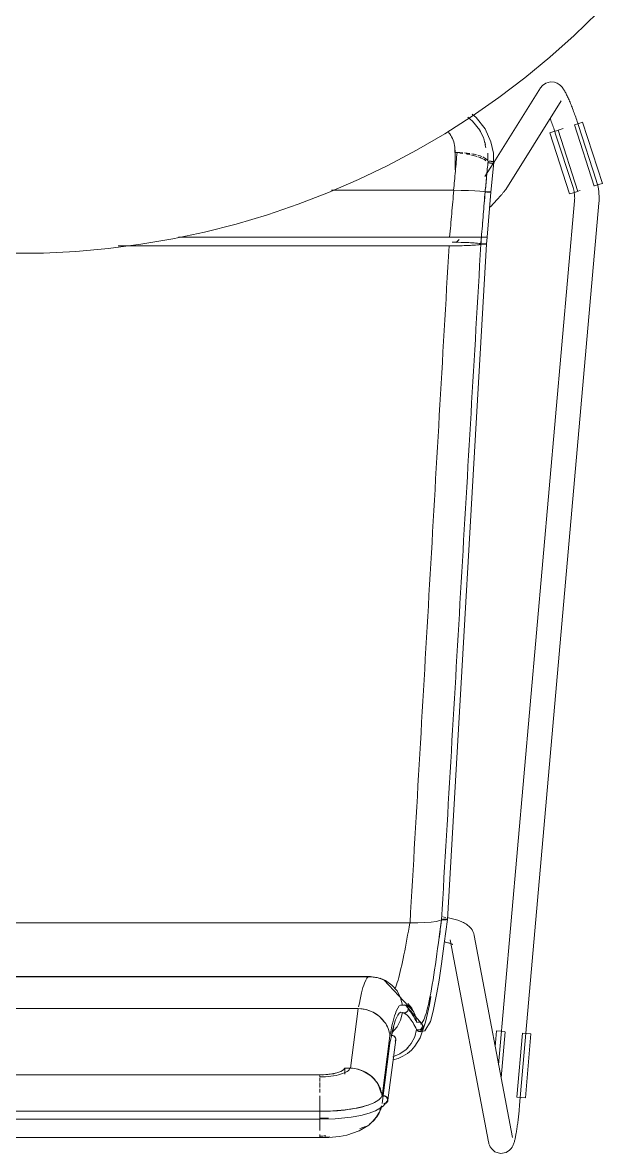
# Model space of a CAD drawing. Header units: millimetres. Extents: x 155927 to 295199, y -4084 to 97293.
# Drawn here: x 157285 to 157570, y 30365 to 30921 of the extents above; entities that cross this region are included whole.
import ezdxf

# ---------------------------------------------------------------- set-up
doc = ezdxf.new("R2010")
doc.units = ezdxf.units.MM
doc.header["$MEASUREMENT"] = 0
doc.layers.add('I-FURN', color=8, linetype='CONTINUOUS', lineweight=9)

msp = doc.modelspace()

# ---------------------------------------------------------------- linework, layer by layer
at = {"layer": 'I-FURN'}
for p, q in [((157555.89, 30914.79), (157567.39, 30925.92)), ((157543.96, 30904.14), (157555.89, 30914.79)), ((157531.62, 30893.96), (157543.96, 30904.14)), ((157518.87, 30884.29), (157531.62, 30893.96)), ((157540.26, 30890.18), (157541.99, 30891.41)), ((157541.99, 30891.41), (157544.22, 30891.99)), ((157544.22, 30891.99), (157546.19, 30891.82)), ((157546.19, 30891.82), (157547.57, 30891.3)), ((157547.57, 30891.3), (157548.49, 30890.73)), ((157548.49, 30890.73), (157549.11, 30890.21)), ((157539.37, 30889.06), (157516.33, 30852.29)), ((157540.26, 30890.18), (157539.37, 30889.06)), ((157549.11, 30890.21), (157549.58, 30889.75)), ((157549.58, 30889.75), (157549.95, 30889.32)), ((157549.95, 30889.32), (157550.26, 30888.92)), ((157550.26, 30888.92), (157550.54, 30888.53)), ((157550.54, 30888.53), (157550.79, 30888.14)), ((157550.79, 30888.14), (157551.04, 30887.75)), ((157551.04, 30887.75), (157551.27, 30887.35)), ((157551.27, 30887.35), (157551.5, 30886.94)), ((157551.5, 30886.94), (157551.73, 30886.51)), ((157551.73, 30886.51), (157551.96, 30886.07)), ((157551.96, 30886.07), (157552.19, 30885.62)), ((157552.19, 30885.62), (157552.42, 30885.14)), ((157552.42, 30885.14), (157552.65, 30884.65)), ((157505.75, 30875.13), (157518.87, 30884.29)), ((157522.23, 30839.1), (157549.54, 30882.69)), ((157552.65, 30884.65), (157552.89, 30884.14)), ((157552.89, 30884.14), (157553.13, 30883.61)), ((157553.13, 30883.61), (157553.37, 30883.07)), ((157553.37, 30883.07), (157553.61, 30882.51)), ((157553.61, 30882.51), (157553.85, 30881.93)), ((157553.85, 30881.93), (157554.1, 30881.33)), ((157554.1, 30881.33), (157554.35, 30880.72)), ((157554.35, 30880.72), (157554.6, 30880.1)), ((157554.6, 30880.1), (157554.85, 30879.46)), ((157554.85, 30879.46), (157555.11, 30878.8)), ((157492.28, 30866.51), (157505.75, 30875.13)), ((157503.66, 30874.68), (157506.01, 30872.72)), ((157505.69, 30876.03), (157507.74, 30874.39)), ((157507.74, 30874.39), (157512.08, 30868.86)), ((157544.17, 30873.8), (157544.4, 30873.18)), ((157555.11, 30878.8), (157555.36, 30878.14)), ((157555.36, 30878.14), (157555.62, 30877.46)), ((157555.62, 30877.46), (157555.87, 30876.77)), ((157555.87, 30876.77), (157556.12, 30876.07)), ((157556.12, 30876.07), (157556.38, 30875.37)), ((157556.38, 30875.37), (157556.63, 30874.65)), ((157556.63, 30874.65), (157556.89, 30873.93)), ((157556.89, 30873.93), (157557.14, 30873.2)), ((157506.01, 30872.72), (157509.5, 30868.15)), ((157509.5, 30868.15), (157511.41, 30864.46)), ((157512.08, 30868.86), (157514.98, 30862.54)), ((157544.4, 30873.18), (157544.64, 30872.54)), ((157544.64, 30872.54), (157544.87, 30871.9)), ((157544.87, 30871.9), (157545.11, 30871.24)), ((157545.11, 30871.24), (157545.35, 30870.57)), ((157545.35, 30870.57), (157545.58, 30869.9)), ((157545.58, 30869.9), (157545.81, 30869.22)), ((157545.81, 30869.22), (157546.05, 30868.54)), ((157545.85, 30867.51), (157547.82, 30868.14)), ((157546.05, 30868.54), (157546.28, 30867.85)), ((157557.62, 30838.17), (157547.94, 30868.18)), ((157550.51, 30869.01), (157548.03, 30868.21)), ((157556.01, 30870.79), (157565.69, 30840.78)), ((157556.12, 30870.82), (157558.1, 30871.46)), ((157557.14, 30873.2), (157557.38, 30872.47)), ((157557.38, 30872.47), (157557.63, 30871.73)), ((157557.63, 30871.73), (157557.88, 30870.99)), ((157557.88, 30870.99), (157558.02, 30870.54)), ((157566.74, 30843.72), (157558.02, 30870.54)), ((157558.1, 30871.46), (157560.05, 30872.09)), ((157560.05, 30872.09), (157569.74, 30842.08)), ((157478.47, 30858.43), (157492.28, 30866.51)), ((157514.98, 30862.54), (157516.19, 30856.9)), ((157543.89, 30866.87), (157545.85, 30867.51)), ((157543.89, 30866.87), (157553.58, 30836.87)), ((157546.28, 30867.85), (157546.5, 30867.16)), ((157546.5, 30867.16), (157546.61, 30866.83)), ((157546.61, 30866.83), (157555.32, 30840.02)), ((157464.34, 30850.92), (157478.47, 30858.43)), ((157497.28, 30857.22), (157498.33, 30857.22)), ((157497.34, 30848.71), (157497.34, 30858.46)), ((157516.1, 30851.92), (157512.06, 30845.48)), ((157514.98, 30837.84), (157516.4, 30852.33)), ((157516.19, 30856.9), (157516.28, 30851.44)), ((157449.93, 30843.97), (157464.34, 30850.92)), ((157435.25, 30837.6), (157449.93, 30843.97)), ((157567.78, 30841.45), (157565.81, 30840.82)), ((157566.75, 30843.68), (157566.74, 30843.72)), ((157567.08, 30842.58), (157566.75, 30843.68)), ((157567.37, 30841.48), (157567.08, 30842.58)), ((157567.61, 30840.36), (157567.37, 30841.48)), ((157567.8, 30839.23), (157567.61, 30840.36)), ((157569.74, 30842.08), (157567.78, 30841.45)), ((157420.33, 30831.83), (157435.25, 30837.6)), ((157496.63, 30838.67), (157436.61, 30838.67)), ((157436.61, 30838.67), (157496.63, 30838.67)), ((157500.39, 30838.64), (157496.63, 30838.67)), ((157496.75, 30838.67), (157500.39, 30838.64)), ((157500.49, 30838.64), (157503.93, 30838.57)), ((157503.93, 30838.57), (157500.49, 30838.64)), ((157507.02, 30838.45), (157503.93, 30838.57)), ((157503.99, 30838.57), (157507.03, 30838.45)), ((157509.5, 30838.3), (157507.02, 30838.45)), ((157507.07, 30838.45), (157509.51, 30838.3)), ((157511.24, 30838.12), (157509.5, 30838.3)), ((157509.52, 30838.3), (157511.24, 30838.12)), ((157511.24, 30838.12), (157512.13, 30837.93)), ((157512.13, 30837.93), (157511.24, 30838.12)), ((157512.6, 30837.94), (157512.13, 30837.93)), ((157512.13, 30837.93), (157512.6, 30837.94)), ((157512.14, 30837.74), (157512.61, 30837.74)), ((157512.61, 30837.74), (157512.14, 30837.74)), ((157513.1, 30837.94), (157512.6, 30837.94)), ((157512.6, 30837.94), (157513.09, 30837.94)), ((157513.09, 30837.94), (157513.59, 30837.94)), ((157513.59, 30837.94), (157513.1, 30837.94)), ((157513.11, 30837.73), (157513.6, 30837.74)), ((157513.6, 30837.74), (157513.11, 30837.73)), ((157513.15, 30815.64), (157514.98, 30837.84)), ((157514.04, 30837.93), (157513.59, 30837.94)), ((157513.59, 30837.94), (157514.04, 30837.93)), ((157513.6, 30837.74), (157514.05, 30837.75)), ((157514.05, 30837.75), (157513.6, 30837.74)), ((157514.43, 30837.91), (157514.04, 30837.93)), ((157514.04, 30837.93), (157514.42, 30837.91)), ((157514.05, 30837.75), (157514.44, 30837.77)), ((157514.43, 30837.77), (157514.05, 30837.75)), ((157514.42, 30837.91), (157514.72, 30837.89)), ((157514.72, 30837.89), (157514.43, 30837.91)), ((157514.73, 30837.79), (157514.43, 30837.77)), ((157514.44, 30837.77), (157514.73, 30837.79)), ((157514.91, 30837.86), (157514.72, 30837.89)), ((157514.73, 30837.79), (157514.92, 30837.81)), ((157514.91, 30837.81), (157514.73, 30837.79)), ((157514.91, 30837.86), (157514.98, 30837.84)), ((157514.98, 30837.84), (157514.91, 30837.86)), ((157514.98, 30837.84), (157514.91, 30837.81)), ((157514.92, 30837.81), (157514.98, 30837.84)), ((157518.79, 30834.97), (157518.46, 30834.6)), ((157519.11, 30835.32), (157518.79, 30834.97)), ((157519.41, 30835.65), (157519.11, 30835.32)), ((157519.7, 30835.98), (157519.41, 30835.65)), ((157519.97, 30836.28), (157519.7, 30835.98)), ((157520.23, 30836.58), (157519.97, 30836.28)), ((157520.47, 30836.86), (157520.23, 30836.58)), ((157520.7, 30837.13), (157520.47, 30836.86)), ((157520.91, 30837.38), (157520.7, 30837.13)), ((157521.11, 30837.62), (157520.91, 30837.38)), ((157521.3, 30837.85), (157521.11, 30837.62)), ((157521.48, 30838.07), (157521.3, 30837.85)), ((157521.66, 30838.29), (157521.48, 30838.07)), ((157521.83, 30838.52), (157521.66, 30838.29)), ((157522.01, 30838.78), (157521.83, 30838.52)), ((157522.23, 30839.1), (157522.01, 30838.78)), ((157555.53, 30837.5), (157553.58, 30836.87)), ((157555.32, 30840.02), (157555.52, 30839.38)), ((157555.52, 30839.38), (157555.68, 30838.74)), ((157557.51, 30838.14), (157555.53, 30837.5)), ((157555.68, 30838.74), (157555.82, 30838.09)), ((157555.82, 30838.09), (157555.94, 30837.44)), ((157555.94, 30837.44), (157556.03, 30836.79)), ((157556.03, 30836.79), (157556.09, 30836.13)), ((157556.09, 30836.13), (157556.12, 30835.47)), ((157556.12, 30835.47), (157556.13, 30834.8)), ((157556.13, 30834.8), (157556.12, 30834.14)), ((157558.89, 30838.58), (157557.72, 30838.21)), ((157567.95, 30838.1), (157567.8, 30839.23)), ((157568.06, 30836.96), (157567.95, 30838.1)), ((157568.12, 30835.82), (157568.06, 30836.96)), ((157568.13, 30834.68), (157568.12, 30835.82)), ((157405.19, 30826.66), (157420.33, 30831.83)), ((157514.95, 30830.8), (157514.51, 30830.33)), ((157515.38, 30831.26), (157514.95, 30830.8)), ((157515.81, 30831.71), (157515.38, 30831.26)), ((157516.22, 30832.16), (157515.81, 30831.71)), ((157516.62, 30832.59), (157516.22, 30832.16)), ((157517.01, 30833.02), (157516.62, 30832.59)), ((157517.39, 30833.43), (157517.01, 30833.02)), ((157517.76, 30833.83), (157517.39, 30833.43)), ((157518.12, 30834.22), (157517.76, 30833.83)), ((157518.46, 30834.6), (157518.12, 30834.22)), ((157556.07, 30833.45), (157518.77, 30408.95)), ((157529.07, 30389.08), (157568.02, 30832.4)), ((157556.12, 30834.14), (157556.07, 30833.48)), ((157556.07, 30833.48), (157556.07, 30833.45)), ((157568.02, 30832.4), (157568.1, 30833.54)), ((157568.1, 30833.54), (157568.13, 30834.68)), ((157389.86, 30822.09), (157405.19, 30826.66)), ((157358.7, 30814.83), (157374.35, 30818.15)), ((157374.35, 30818.15), (157389.86, 30822.09)), ((157342.93, 30812.13), (157358.7, 30814.83)), ((157361.57, 30815.7), (157494.69, 30815.7)), ((157494.69, 30815.7), (157361.57, 30815.7)), ((157494.69, 30815.7), (157498.48, 30815.7)), ((157498.48, 30815.7), (157494.69, 30815.7)), ((157498.48, 30815.57), (157494.7, 30815.57)), ((157494.7, 30815.57), (157498.48, 30815.57)), ((157498.22, 30813.14), (157495.96, 30813.17)), ((157497.91, 30813.02), (157499.39, 30814.55)), ((157501.77, 30813.07), (157498.22, 30813.14)), ((157498.48, 30815.7), (157502.04, 30815.69)), ((157502.04, 30815.69), (157498.48, 30815.7)), ((157504.89, 30812.94), (157501.77, 30813.07)), ((157505.16, 30815.59), (157502.03, 30815.58)), ((157502.04, 30815.69), (157505.17, 30815.68)), ((157505.18, 30815.68), (157502.04, 30815.69)), ((157502.04, 30815.58), (157505.16, 30815.59)), ((157507.38, 30812.78), (157504.89, 30812.94)), ((157507.66, 30815.6), (157505.16, 30815.59)), ((157505.16, 30815.59), (157507.66, 30815.6)), ((157505.18, 30815.68), (157507.68, 30815.67)), ((157507.68, 30815.67), (157505.18, 30815.68)), ((157509.13, 30812.59), (157507.38, 30812.78)), ((157509.41, 30815.61), (157507.66, 30815.6)), ((157507.66, 30815.6), (157509.41, 30815.61)), ((157507.68, 30815.67), (157509.42, 30815.66)), ((157509.43, 30815.66), (157507.68, 30815.67)), ((157510.04, 30812.38), (157509.13, 30812.59)), ((157509.42, 30815.66), (157510.31, 30815.64)), ((157510.31, 30815.64), (157509.43, 30815.66)), ((157510.31, 30815.64), (157510.78, 30815.64)), ((157510.79, 30815.64), (157510.31, 30815.64)), ((157510.78, 30815.63), (157510.31, 30815.63)), ((157510.31, 30815.63), (157510.78, 30815.63)), ((157510.78, 30815.64), (157511.28, 30815.64)), ((157511.27, 30815.63), (157510.78, 30815.63)), ((157510.78, 30815.63), (157511.28, 30815.63)), ((157511.28, 30815.64), (157510.79, 30815.64)), ((157511.28, 30815.64), (157511.77, 30815.64)), ((157511.77, 30815.64), (157511.28, 30815.64)), ((157511.76, 30815.63), (157511.66, 30815.63)), ((157511.66, 30815.63), (157511.77, 30815.63)), ((157512.21, 30815.63), (157511.76, 30815.63)), ((157511.77, 30815.64), (157512.22, 30815.64)), ((157512.22, 30815.64), (157511.77, 30815.64)), ((157511.77, 30815.63), (157512.22, 30815.63)), ((157512.6, 30815.63), (157512.21, 30815.63)), ((157512.22, 30815.64), (157512.6, 30815.64)), ((157512.61, 30815.64), (157512.22, 30815.64)), ((157512.22, 30815.63), (157512.6, 30815.63)), ((157512.6, 30815.64), (157512.9, 30815.64)), ((157512.9, 30815.64), (157512.61, 30815.64)), ((157513.15, 30815.64), (157512.88, 30812.28)), ((157513.08, 30815.64), (157513.15, 30815.64)), ((157513.15, 30815.64), (157513.08, 30815.63)), ((157513.09, 30815.63), (157513.15, 30815.64)), ((157513.15, 30815.64), (157513.09, 30815.64)), ((157279.15, 30807.71), (157295.15, 30807.86)), ((157295.15, 30807.86), (157311.13, 30808.64)), ((157311.13, 30808.64), (157327.07, 30810.07)), ((157327.07, 30810.07), (157342.93, 30812.13)), ((157331.83, 30811.38), (157494.42, 30811.38)), ((157494.42, 30811.38), (157331.83, 30811.38)), ((157493.59, 30480.37), (157512.88, 30812.28)), ((157494.42, 30811.38), (157498.21, 30811.41)), ((157498.21, 30811.41), (157501.77, 30811.49)), ((157501.77, 30811.49), (157504.9, 30811.61)), ((157504.9, 30811.61), (157507.41, 30811.77)), ((157507.41, 30811.77), (157509.15, 30811.97)), ((157509.15, 30811.97), (157510.04, 30812.18)), ((157510.5, 30812.39), (157510.04, 30812.38)), ((157510.04, 30812.18), (157510.51, 30812.17)), ((157511, 30812.39), (157510.5, 30812.39)), ((157510.51, 30812.17), (157511.01, 30812.17)), ((157511.49, 30812.38), (157511, 30812.39)), ((157511.01, 30812.17), (157511.5, 30812.17)), ((157511.94, 30812.37), (157511.49, 30812.38)), ((157511.5, 30812.17), (157511.95, 30812.18)), ((157512.33, 30812.35), (157511.94, 30812.37)), ((157511.95, 30812.18), (157512.33, 30812.2)), ((157512.62, 30812.33), (157512.33, 30812.35)), ((157512.33, 30812.2), (157512.62, 30812.22)), ((157512.81, 30812.31), (157512.62, 30812.33)), ((157512.62, 30812.22), (157512.81, 30812.25)), ((157512.88, 30812.28), (157512.81, 30812.31)), ((157512.81, 30812.25), (157512.88, 30812.28)), ((157482.48, 30478.86), (157485.58, 30479.1)), ((157485.58, 30479.1), (157482.52, 30478.86)), ((157485.58, 30479.1), (157488.07, 30479.41)), ((157488.07, 30479.41), (157485.61, 30479.1)), ((157488.07, 30479.41), (157489.82, 30479.78)), ((157489.82, 30479.78), (157488.08, 30479.41)), ((157490.72, 30480.18), (157489.82, 30479.78)), ((157489.82, 30479.78), (157490.72, 30480.18)), ((157490.72, 30480.18), (157491.19, 30480.16)), ((157491.19, 30480.16), (157490.72, 30480.18)), ((157491.19, 30480.16), (157491.69, 30480.16)), ((157491.69, 30480.16), (157491.19, 30480.16)), ((157491.73, 30480.58), (157491.23, 30480.58)), ((157491.23, 30480.58), (157491.73, 30480.58)), ((157492.07, 30481.5), (157491.34, 30481.6)), ((157491.69, 30480.16), (157492.18, 30480.17)), ((157492.19, 30480.17), (157491.69, 30480.16)), ((157492.22, 30480.57), (157491.73, 30480.58)), ((157491.73, 30480.58), (157492.22, 30480.57)), ((157493.59, 30480.37), (157492.03, 30468.51)), ((157492.78, 30481.39), (157492.07, 30481.5)), ((157492.18, 30480.17), (157492.64, 30480.19)), ((157492.64, 30480.19), (157492.19, 30480.17)), ((157492.67, 30480.55), (157492.22, 30480.57)), ((157492.22, 30480.57), (157492.67, 30480.55)), ((157492.64, 30480.19), (157493.02, 30480.22)), ((157493.03, 30480.22), (157492.64, 30480.19)), ((157493.05, 30480.52), (157492.67, 30480.55)), ((157492.67, 30480.55), (157493.05, 30480.52)), ((157493.02, 30480.22), (157493.32, 30480.26)), ((157493.33, 30480.26), (157493.03, 30480.22)), ((157493.34, 30480.47), (157493.05, 30480.52)), ((157493.05, 30480.52), (157493.34, 30480.47)), ((157493.32, 30480.26), (157493.51, 30480.31)), ((157493.52, 30480.31), (157493.33, 30480.26)), ((157493.52, 30480.42), (157493.34, 30480.47)), ((157493.34, 30480.47), (157493.53, 30480.42)), ((157494.18, 30481.15), (157493.48, 30481.28)), ((157493.51, 30480.31), (157493.59, 30480.37)), ((157493.59, 30480.37), (157493.52, 30480.42)), ((157493.59, 30480.37), (157493.52, 30480.31)), ((157493.53, 30480.42), (157493.59, 30480.37)), ((157494.86, 30481.02), (157494.18, 30481.15)), ((157495.53, 30480.87), (157494.86, 30481.02)), ((157496.18, 30480.72), (157495.53, 30480.87)), ((157496.83, 30480.56), (157496.18, 30480.72)), ((157497.46, 30480.39), (157496.83, 30480.56)), ((157498.07, 30480.2), (157497.46, 30480.39)), ((157498.68, 30480.01), (157498.07, 30480.2)), ((157499.27, 30479.8), (157498.68, 30480.01)), ((157499.85, 30479.58), (157499.27, 30479.8)), ((157500.42, 30479.35), (157499.85, 30479.58)), ((157500.98, 30479.1), (157500.42, 30479.35)), ((157501.53, 30478.82), (157500.98, 30479.1)), ((157091.77, 30478.65), (157475.17, 30478.65)), ((157475.25, 30478.65), (157091.77, 30478.65)), ((157475.17, 30478.65), (157478.94, 30478.71)), ((157478.94, 30478.71), (157475.25, 30478.65)), ((157478.94, 30478.71), (157482.48, 30478.86)), ((157482.48, 30478.86), (157479, 30478.71)), ((157502.07, 30478.53), (157501.53, 30478.82)), ((157502.61, 30478.21), (157502.07, 30478.53)), ((157503.14, 30477.85), (157502.61, 30478.21)), ((157503.68, 30477.45), (157503.14, 30477.85)), ((157504.21, 30477), (157503.68, 30477.45)), ((157504.73, 30476.48), (157504.21, 30477)), ((157505.24, 30475.88), (157504.73, 30476.48)), ((157505.72, 30475.19), (157505.24, 30475.88)), ((157506.16, 30474.4), (157505.72, 30475.19)), ((157506.52, 30473.51), (157506.16, 30474.4)), ((157506.78, 30472.52), (157506.52, 30473.51)), ((157492.03, 30468.51), (157490.68, 30458.58)), ((157492.44, 30469.26), (157491.95, 30469.36)), ((157492.91, 30469.16), (157492.44, 30469.26)), ((157493.36, 30469.06), (157492.91, 30469.16)), ((157493.78, 30468.95), (157493.36, 30469.06)), ((157494.17, 30468.84), (157493.78, 30468.95)), ((157494.54, 30468.74), (157494.17, 30468.84)), ((157494.87, 30468.63), (157494.54, 30468.74)), ((157495.18, 30468.52), (157494.87, 30468.63)), ((157494.99, 30470.29), (157513.8, 30371)), ((157495.45, 30468.42), (157495.18, 30468.52)), ((157495.68, 30468.32), (157495.45, 30468.42)), ((157495.87, 30468.24), (157495.68, 30468.32)), ((157496.03, 30468.16), (157495.87, 30468.24)), ((157496.11, 30468.12), (157496.03, 30468.16)), ((157496.19, 30468.07), (157496.11, 30468.12)), ((157496.21, 30468.06), (157496.19, 30468.07)), ((157525.59, 30373.23), (157506.78, 30472.52)), ((157490.68, 30458.58), (157489.5, 30450.56)), ((157111.08, 30452.15), (157455.86, 30452.15)), ((157455.86, 30452.15), (157111.08, 30452.15)), ((157455.33, 30452.3), (157150.53, 30452.3)), ((157459.08, 30451.86), (157455.33, 30452.3)), ((157455.86, 30452.15), (157459.65, 30451.67)), ((157459.66, 30451.68), (157455.86, 30452.15)), ((157463.54, 30450.13), (157459.08, 30451.86)), ((157459.65, 30451.67), (157463.22, 30450.3)), ((157463.23, 30450.31), (157459.66, 30451.68)), ((157462.44, 30450.73), (157460.52, 30451.43)), ((157477.04, 30435.03), (157462.44, 30450.73)), ((157463.22, 30450.3), (157466.36, 30448.13)), ((157466.36, 30448.14), (157463.23, 30450.31)), ((157468.87, 30445.27), (157466.36, 30448.14)), ((157466.36, 30448.13), (157468.87, 30445.26)), ((157489.5, 30450.56), (157488.46, 30444.25)), ((157470.62, 30441.87), (157468.87, 30445.27)), ((157468.87, 30445.26), (157470.62, 30441.87)), ((157471.52, 30438.16), (157470.62, 30441.87)), ((157484.75, 30438.39), (157485.48, 30442.45)), ((157488.46, 30444.25), (157486.66, 30435.23)), ((157117.12, 30436.55), (157449.83, 30436.55)), ((157449.83, 30436.55), (157117.12, 30436.55)), ((157449.83, 30436.55), (157445.97, 30407.27)), ((157453.6, 30436.07), (157449.83, 30436.55)), ((157457.15, 30434.76), (157453.6, 30436.07)), ((157460.26, 30432.68), (157457.15, 30434.76)), ((157473.33, 30438.13), (157470.45, 30438.17)), ((157470.62, 30430.94), (157471.52, 30434.65)), ((157471.51, 30438.16), (157471.98, 30438.32)), ((157471.98, 30434.49), (157471.51, 30434.65)), ((157471.99, 30438.32), (157471.52, 30438.16)), ((157471.52, 30434.65), (157471.99, 30434.49)), ((157471.98, 30438.32), (157472.48, 30438.36)), ((157472.48, 30438.36), (157471.99, 30438.32)), ((157472.48, 30438.36), (157472.97, 30438.27)), ((157472.98, 30438.28), (157472.48, 30438.36)), ((157472.97, 30438.27), (157473.42, 30438.07)), ((157473.42, 30434.74), (157472.97, 30434.54)), ((157473.43, 30438.07), (157472.98, 30438.28)), ((157472.98, 30434.53), (157473.43, 30434.73)), ((157481.15, 30428.84), (157473.03, 30438.26)), ((157473.42, 30438.07), (157473.81, 30437.76)), ((157473.81, 30435.05), (157473.42, 30434.74)), ((157473.81, 30437.76), (157473.43, 30438.07)), ((157473.43, 30434.73), (157473.81, 30435.05)), ((157473.81, 30437.76), (157474.1, 30437.36)), ((157474.1, 30437.36), (157473.81, 30437.76)), ((157474.1, 30435.45), (157473.81, 30435.05)), ((157473.81, 30435.05), (157474.1, 30435.45)), ((157474.1, 30437.36), (157474.29, 30436.89)), ((157474.29, 30436.9), (157474.1, 30437.36)), ((157474.29, 30435.91), (157474.1, 30435.45)), ((157474.1, 30435.45), (157474.29, 30435.91)), ((157476.1, 30436.71), (157474.16, 30439.1)), ((157474.19, 30439.07), (157476.09, 30436.7)), ((157474.36, 30436.4), (157474.29, 30436.9)), ((157474.29, 30436.89), (157474.35, 30436.4)), ((157474.35, 30436.4), (157474.29, 30435.91)), ((157474.29, 30435.91), (157474.36, 30436.4)), ((157476.09, 30436.7), (157477.73, 30433.38)), ((157477.74, 30433.38), (157476.1, 30436.71)), ((157482.86, 30429.87), (157484.75, 30438.39)), ((157486.66, 30435.23), (157485.25, 30430.23)), ((157462.75, 30429.94), (157460.26, 30432.68)), ((157468.87, 30427.54), (157470.62, 30430.94)), ((157472.19, 30434.37), (157471.76, 30434.55)), ((157472.48, 30434.45), (157471.98, 30434.49)), ((157471.99, 30434.49), (157472.48, 30434.45)), ((157472.97, 30434.54), (157472.48, 30434.45)), ((157472.48, 30434.45), (157472.98, 30434.53)), ((157477.73, 30433.38), (157478.53, 30429.77)), ((157478.53, 30429.77), (157477.74, 30433.38)), ((157478.53, 30429.77), (157479, 30429.92)), ((157479, 30429.92), (157478.53, 30429.77)), ((157479, 30429.92), (157479.5, 30429.95)), ((157479.5, 30429.95), (157479, 30429.92)), ((157479.5, 30429.95), (157479.99, 30429.86)), ((157479.99, 30429.86), (157479.5, 30429.95)), ((157479.99, 30429.86), (157480.44, 30429.65)), ((157480.44, 30429.65), (157479.99, 30429.86)), ((157480.18, 30422.24), (157482.86, 30429.87)), ((157480.44, 30429.65), (157480.82, 30429.33)), ((157480.82, 30429.33), (157480.44, 30429.65)), ((157480.82, 30429.33), (157481.11, 30428.93)), ((157481.11, 30428.93), (157480.82, 30429.33)), ((157481, 30429.11), (157481.13, 30428.9)), ((157485.25, 30430.23), (157482.48, 30425.59)), ((157466.61, 30425.14), (157465.23, 30418.85)), ((157466.36, 30424.67), (157468.87, 30427.54)), ((157467.36, 30427.57), (157466.61, 30425.14)), ((157477.57, 30422.65), (157478.47, 30426.28)), ((157478.94, 30426.12), (157478.47, 30426.28)), ((157478.47, 30426.28), (157478.95, 30426.12)), ((157479.44, 30426.08), (157478.94, 30426.12)), ((157478.95, 30426.12), (157479.44, 30426.07)), ((157480.3, 30425.06), (157479.38, 30425.36)), ((157479.94, 30426.15), (157479.44, 30426.08)), ((157479.44, 30426.07), (157479.94, 30426.15)), ((157480.39, 30426.35), (157479.94, 30426.15)), ((157479.94, 30426.15), (157480.39, 30426.34)), ((157482.48, 30425.59), (157480.3, 30425.06)), ((157480.78, 30426.65), (157480.39, 30426.35)), ((157480.39, 30426.34), (157480.78, 30426.65)), ((157481.08, 30427.05), (157480.78, 30426.65)), ((157480.78, 30426.65), (157481.08, 30427.05)), ((157481.27, 30427.5), (157481.08, 30427.05)), ((157481.08, 30427.05), (157481.28, 30427.5)), ((157481.11, 30428.93), (157481.29, 30428.47)), ((157481.29, 30428.47), (157481.11, 30428.93)), ((157481.35, 30427.98), (157481.27, 30427.5)), ((157481.28, 30427.5), (157481.35, 30427.98)), ((157481.29, 30428.47), (157481.35, 30427.98)), ((157481.35, 30427.98), (157481.29, 30428.47)), ((157517.74, 30425.58), (157517.04, 30417.69)), ((157517.74, 30425.58), (157519.78, 30425.4)), ((157519.78, 30425.4), (157521.85, 30425.22)), ((157519.98, 30402.61), (157521.97, 30425.21)), ((157530.42, 30424.47), (157527.66, 30393.06)), ((157530.54, 30424.46), (157532.6, 30424.28)), ((157534.65, 30424.1), (157531.89, 30392.69)), ((157532.6, 30424.28), (157534.65, 30424.1)), ((157465.36, 30419.63), (157461.51, 30389.93)), ((157465.38, 30423.17), (157461.53, 30393.47)), ((157468.21, 30421.27), (157464.35, 30391.49)), ((157466.34, 30423.37), (157465.85, 30423.33)), ((157466.83, 30423.29), (157466.34, 30423.37)), ((157467.29, 30423.1), (157466.83, 30423.29)), ((157467.67, 30422.79), (157467.29, 30423.1)), ((157467.96, 30422.41), (157467.67, 30422.79)), ((157468.15, 30421.97), (157467.96, 30422.41)), ((157467.97, 30420.59), (157468.15, 30421.03)), ((157468.22, 30421.5), (157468.15, 30421.97)), ((157468.15, 30421.03), (157468.22, 30421.5)), ((157473.35, 30416.51), (157475.83, 30419.33)), ((157475.83, 30419.33), (157477.57, 30422.65)), ((157475.94, 30416.16), (157477.68, 30418.13)), ((157477.68, 30418.13), (157480.18, 30422.24)), ((157466.75, 30412.93), (157470.27, 30414.33)), ((157469.4, 30412.08), (157471.77, 30413.1)), ((157470.27, 30414.33), (157473.35, 30416.51)), ((157471.77, 30413.1), (157473.97, 30414.48)), ((157474.21, 30417.34), (157473.35, 30416.5)), ((157473.97, 30414.48), (157475.94, 30416.16)), ((157443.25, 30407.34), (157442.61, 30406.48)), ((157443.25, 30404.33), (157443.25, 30407.34)), ((157445.97, 30407.27), (157443.25, 30407.34)), ((157466.89, 30411.42), (157469.4, 30412.08)), ((157430.9, 30404.08), (157136.05, 30404.08)), ((157136.05, 30404.02), (157430.9, 30404.02)), ((157433.94, 30404.19), (157430.9, 30404.08)), ((157430.9, 30402.5), (157430.9, 30400.76)), ((157436.79, 30404.51), (157433.94, 30404.19)), ((157439.28, 30405.02), (157436.79, 30404.51)), ((157441.26, 30405.69), (157439.28, 30405.02)), ((157442.61, 30406.48), (157441.26, 30405.69)), ((157430.9, 30400.17), (157430.9, 30397.71)), ((157430.9, 30397.19), (157430.9, 30395.35)), ((157462.28, 30395.9), (157461.66, 30391.12)), ((157430.9, 30393.72), (157430.9, 30390.16)), ((157463.99, 30390.99), (157462.1, 30388.61)), ((157529.85, 30392.87), (157527.78, 30393.05)), ((157531.89, 30392.69), (157529.85, 30392.87)), ((157430.9, 30386.18), (157136.05, 30386.18)), ((157430.9, 30386.15), (157430.9, 30389.97)), ((157430.9, 30389.97), (157430.9, 30386.15)), ((157430.9, 30386.18), (157437.31, 30386.27)), ((157430.9, 30386.18), (157430.9, 30382.22)), ((157430.9, 30386.07), (157430.9, 30386.18)), ((157430.9, 30385.85), (157430.9, 30386.07)), ((157430.9, 30385.52), (157430.9, 30385.85)), ((157430.9, 30385.1), (157430.9, 30385.52)), ((157430.9, 30384.63), (157430.9, 30385.1)), ((157430.9, 30384.13), (157430.9, 30384.63)), ((157437.31, 30386.27), (157443.3, 30386.75)), ((157443.3, 30386.75), (157448.73, 30387.58)), ((157448.73, 30387.58), (157452.23, 30388.38)), ((157455.1, 30385.11), (157451.06, 30384.03)), ((157452.23, 30388.38), (157455.06, 30389.26)), ((157455.06, 30389.26), (157455.57, 30389.45)), ((157458.27, 30386.31), (157455.1, 30385.11)), ((157462.1, 30388.61), (157458.27, 30386.31)), ((157459.97, 30385.5), (157458.64, 30383.23)), ((157528.62, 30384.46), (157528.7, 30385.19)), ((157528.7, 30385.19), (157528.78, 30385.93)), ((157528.78, 30385.93), (157528.85, 30386.67)), ((157528.85, 30386.67), (157528.92, 30387.42)), ((157528.92, 30387.42), (157528.99, 30388.17)), ((157528.99, 30388.17), (157529.06, 30388.92)), ((157529.06, 30388.92), (157529.07, 30389.08)), ((157136.05, 30382.22), (157430.9, 30382.22)), ((157430.9, 30383.63), (157430.9, 30384.13)), ((157430.9, 30383.18), (157430.9, 30383.63)), ((157430.9, 30382.79), (157430.9, 30383.18)), ((157430.9, 30382.49), (157430.9, 30382.79)), ((157430.9, 30382.29), (157430.9, 30382.49)), ((157430.9, 30379.44), (157430.9, 30382.46)), ((157430.9, 30382.46), (157430.9, 30379.45)), ((157438.46, 30382.37), (157430.9, 30382.22)), ((157430.9, 30382.22), (157430.9, 30382.29)), ((157430.9, 30379.28), (157430.9, 30376.7)), ((157446.35, 30383.17), (157438.46, 30382.37)), ((157451.06, 30384.03), (157446.35, 30383.17)), ((157454.99, 30379.33), (157450.27, 30376.46)), ((157456.97, 30381.16), (157454.99, 30379.33)), ((157458.64, 30383.23), (157456.97, 30381.16)), ((157527.94, 30378.93), (157528.03, 30379.58)), ((157528.03, 30379.58), (157528.12, 30380.24)), ((157528.12, 30380.24), (157528.21, 30380.91)), ((157528.21, 30380.91), (157528.29, 30381.6)), ((157528.29, 30381.6), (157528.38, 30382.3)), ((157528.38, 30382.3), (157528.46, 30383.01)), ((157528.46, 30383.01), (157528.54, 30383.73)), ((157528.54, 30383.73), (157528.62, 30384.46)), ((157430.9, 30374.67), (157430.9, 30373.2)), ((157440.63, 30373.78), (157435.42, 30373.26)), ((157444.12, 30374.43), (157440.63, 30373.78)), ((157450.27, 30376.46), (157444.12, 30374.43)), ((157527.02, 30373.34), (157527.11, 30373.82)), ((157527.11, 30373.82), (157527.21, 30374.32)), ((157527.21, 30374.32), (157527.3, 30374.83)), ((157527.3, 30374.83), (157527.4, 30375.36)), ((157527.4, 30375.36), (157527.49, 30375.92)), ((157527.49, 30375.92), (157527.58, 30376.48)), ((157527.58, 30376.48), (157527.67, 30377.07)), ((157527.67, 30377.07), (157527.76, 30377.67)), ((157527.76, 30377.67), (157527.85, 30378.29)), ((157527.85, 30378.29), (157527.94, 30378.93)), ((157136.05, 30373.18), (157430.9, 30373.18)), ((157430.9, 30373.18), (157430.9, 30373.35)), ((157435.42, 30373.26), (157430.9, 30373.18)), ((157513.89, 30370.58), (157513.8, 30371)), ((157514.03, 30370.06), (157513.89, 30370.58)), ((157514.24, 30369.44), (157514.03, 30370.06)), ((157514.62, 30368.64), (157514.24, 30369.44)), ((157515.36, 30367.56), (157514.62, 30368.64)), ((157524.96, 30367.84), (157525.44, 30368.54)), ((157525.44, 30368.54), (157525.74, 30369.1)), ((157525.74, 30369.1), (157525.96, 30369.58)), ((157525.96, 30369.58), (157526.13, 30370)), ((157526.13, 30370), (157526.27, 30370.41)), ((157526.27, 30370.41), (157526.4, 30370.8)), ((157526.4, 30370.8), (157526.51, 30371.2)), ((157526.51, 30371.2), (157526.62, 30371.6)), ((157526.62, 30371.6), (157526.72, 30372.01)), ((157526.72, 30372.01), (157526.82, 30372.44)), ((157526.82, 30372.44), (157526.92, 30372.88)), ((157526.92, 30372.88), (157527.02, 30373.34)), ((157516.94, 30366.24), (157515.36, 30367.56)), ((157516.94, 30366.24), (157519.69, 30365.4)), ((157519.69, 30365.4), (157522.45, 30365.89)), ((157522.45, 30365.89), (157524.11, 30366.93)), ((157524.11, 30366.93), (157524.96, 30367.84))]:
    msp.add_line(p, q, dxfattribs=at)
for centre, major_axis, ratio, start_param, end_param in [((157449.7, 30421.48), (15.78, 0), 0.955139, 0.595876, 1.562553), ((157449.7, 30421.48), (15.78, 0), 0.955139, 0.354206, 0.595753), ((157449.7, 30421.48), (15.78, 0), 0.955139, 0.112537, 0.354036), ((157466.26, 30421.5), (1.96, 0), 0.955139, 5.775592, 8.064923), ((157430.9, 30388.93), (0, 15.75), 0.000004, 5.8107, 5.99294), ((157430.9, 30377.46), (12.4, 0), 0.287441, 4.712389, 4.950404)]:
    msp.add_ellipse(centre, major_axis=major_axis, ratio=ratio, start_param=start_param, end_param=end_param, dxfattribs=at)
for points, knots in [([(157509.5, 30868.13), (157510.01, 30867.31), (157511.59, 30864.58), (157512.19, 30861.6), (157512.47, 30859.5)], [-0.4024189, -0.4024189, -0.4024189, -0.4024189, -0.3333333, -0.1789981, -0.1789981, -0.1789981, -0.1789981]), ([(157494.17, 30867.11), (157494.94, 30866.21), (157496.87, 30863.21), (157497.5, 30859.6), (157497.28, 30857.22)], [0.5, 0.5, 0.5, 0.5, 0.6666667, 1, 1, 1, 1]), ([(157512.56, 30853.24), (157512.1, 30853.6), (157510.98, 30854.28), (157509.35, 30854.88), (157508.54, 30855.14)], [-0.8333333, -0.8333333, -0.8333333, -0.8333333, -0.6666667, -0.5255973, -0.5255973, -0.5255973, -0.5255973]), ([(157513.57, 30852.89), (157513.71, 30852.91), (157513.99, 30852.94), (157514.42, 30852.95), (157514.79, 30852.94), (157515.08, 30852.92), (157515.35, 30852.89), (157515.6, 30852.84), (157515.83, 30852.77), (157516.02, 30852.71), (157516.22, 30852.61), (157516.32, 30852.52), (157516.35, 30852.48)], [0, 0, 0, 0, 0.0555556, 0.1111111, 0.1666667, 0.1944444, 0.2222222, 0.2777778, 0.3055556, 0.3333333, 0.3888889, 0.4444444, 0.4444444, 0.4444444, 0.4444444]), ([(157495.96, 30813.17), (157497.99, 30813.15), (157501.21, 30813.1), (157505, 30812.95), (157508.35, 30812.73), (157509.75, 30812.52), (157510.04, 30812.38)], [-0.9335619, -0.9335619, -0.9335619, -0.9335619, -0.6666667, -0.5, -0.3333333, 0, 0, 0, 0]), ([(157510.04, 30812.18), (157509.77, 30812.03), (157508.38, 30811.82), (157505.02, 30811.6), (157501.85, 30811.48), (157498.25, 30811.4), (157495.7, 30811.38), (157494.42, 30811.38)], [-1, -1, -1, -1, -0.666667, -0.5, -0.333333, -0.166667, 0, 0, 0, 0]), ([(157512.88, 30812.28), (157512.88, 30812.26), (157512.74, 30812.23), (157512.35, 30812.2), (157511.97, 30812.18), (157511.51, 30812.17), (157511.01, 30812.17), (157510.51, 30812.17), (157510.19, 30812.17), (157510.04, 30812.18)], [-0.498493, -0.498493, -0.498493, -0.498493, -0.375, -0.3125, -0.25, -0.1875, -0.125, -0.0625, 0, 0, 0, 0]), ([(157480.36, 30428.89), (157480.76, 30429.08), (157482.18, 30430.68), (157484.62, 30438.98), (157487.67, 30457.42), (157489.71, 30472.63), (157490.72, 30480.18)], [0.1500588, 0.1500588, 0.1500588, 0.1500588, 0.25, 0.5, 0.75, 1, 1, 1, 1]), ([(157475.17, 30478.65), (157474.2, 30473.26), (157472.25, 30462.48), (157469.82, 30451.77), (157468.36, 30447.53), (157467.87, 30446.38)], [0, 0, 0, 0, 0.25, 0.5, 0.625, 0.625, 0.625, 0.625]), ([(157455.33, 30452.3), (157454.5, 30452.3), (157452.72, 30450.05), (157450.94, 30442.56), (157449.98, 30437.4)], [0.0892846, 0.0892846, 0.0892846, 0.0892846, 0.5, 0.9741279, 0.9741279, 0.9741279, 0.9741279]), ([(157466.07, 30423.27), (157466.86, 30426.98), (157468.68, 30433.47), (157470.49, 30435.2), (157471.51, 30434.65)], [0.1122148, 0.1122148, 0.1122148, 0.1122148, 0.5, 1, 1, 1, 1]), ([(157474.14, 30436.45), (157474.43, 30436.16), (157475.89, 30434.57), (157477.36, 30432.18), (157478.53, 30429.77)], [0.3737002, 0.3737002, 0.3737002, 0.3737002, 0.5, 1, 1, 1, 1]), ([(157472.19, 30434.37), (157473.13, 30433.9), (157475.22, 30432.11), (157477.32, 30428.68), (157478.47, 30426.28)], [0.0974621, 0.0974621, 0.0974621, 0.0974621, 0.5, 1, 1, 1, 1]), ([(157478.47, 30426.28), (157479.5, 30424.73), (157480.78, 30424.96), (157482.06, 30427.98), (157482.32, 30428.7)], [0, 0, 0, 0, 0.25, 0.3133981, 0.3133981, 0.3133981, 0.3133981]), ([(157449.5, 30406.72), (157450.74, 30406.4), (157454.26, 30404.97), (157457.56, 30402.5), (157458.7, 30400.35)], [-0.8333333, -0.8333333, -0.8333333, -0.8333333, -0.6666667, -0.3333333, -0.3333333, -0.3333333, -0.3333333]), ([(157462.39, 30389.89), (157462.53, 30389.88), (157462.75, 30389.9), (157463.04, 30389.97), (157463.31, 30390.07), (157463.63, 30390.25), (157463.95, 30390.54), (157464.18, 30390.9), (157464.32, 30391.25), (157464.36, 30391.56), (157464.37, 30391.83), (157464.33, 30392.1), (157464.26, 30392.35), (157464.15, 30392.6), (157463.96, 30392.91), (157463.63, 30393.24), (157463.23, 30393.47), (157462.88, 30393.59), (157462.51, 30393.66), (157462.06, 30393.65), (157461.71, 30393.55), (157461.53, 30393.47)], [0.1111111, 0.1111111, 0.1111111, 0.1111111, 0.1666667, 0.1944444, 0.2222222, 0.2777778, 0.3333333, 0.3888889, 0.4444444, 0.4791667, 0.5138889, 0.5486111, 0.5833333, 0.6180556, 0.6527778, 0.7222222, 0.7916667, 0.8263889, 0.8611111, 0.9305556, 1, 1, 1, 1]), ([(157462.78, 30393.56), (157462.9, 30393.52), (157463.13, 30393.43), (157463.55, 30393.15), (157464, 30392.6), (157464.25, 30391.73), (157464.02, 30390.95), (157463.63, 30390.44), (157463.25, 30390.14), (157462.79, 30389.95), (157462.46, 30389.91), (157462.29, 30389.9)], [-0.8125, -0.8125, -0.8125, -0.8125, -0.765625, -0.71875, -0.625, -0.5, -0.375, -0.3125, -0.25, -0.1875, -0.125, -0.125, -0.125, -0.125]), ([(157455.25, 30379.8), (157455.65, 30380.08), (157457.02, 30381.11), (157459.03, 30383.28), (157460.63, 30386.13), (157461.1, 30388.07), (157461.27, 30388.84)], [0.434972, 0.434972, 0.434972, 0.434972, 0.5, 0.6666667, 0.8333333, 0.9407177, 0.9407177, 0.9407177, 0.9407177])]:
    msp.add_open_spline(points, degree=3, knots=knots, dxfattribs=at)
for points in [[(157496.63, 30838.67), (157496.94, 30841.8), (157497.53, 30848.05), (157498.07, 30854.19), (157498.33, 30857.22)], [(157497.33, 30858.74), (157497.35, 30858.23), (157497.33, 30857.73), (157497.28, 30857.22)], [(157498.33, 30857.22), (157499.28, 30857.21), (157500.21, 30857.18), (157501.12, 30857.12)], [(157501.17, 30856.8), (157500.7, 30856.87), (157500.22, 30856.92), (157499.74, 30856.97)], [(157502.05, 30857.05), (157502.95, 30856.98), (157503.83, 30856.88), (157504.68, 30856.75)], [(157512.35, 30860.98), (157512.21, 30861.42), (157512.06, 30861.85), (157511.9, 30862.28)], [(157504.86, 30856.15), (157504.21, 30856.29), (157503.55, 30856.43), (157502.87, 30856.55)], [(157508.11, 30855.3), (157507.31, 30855.55), (157506.43, 30855.78), (157505.52, 30856)], [(157505.54, 30856.62), (157506.38, 30856.47), (157507.18, 30856.31), (157507.92, 30856.12)], [(157508.59, 30855.94), (157509.32, 30855.73), (157509.95, 30855.5), (157510.55, 30855.25)], [(157511.02, 30855.05), (157511.71, 30854.73), (157512.86, 30854.03), (157513.42, 30853.28), (157513.57, 30852.89)], [(157512.13, 30837.93), (157512.37, 30840.46), (157512.85, 30845.49), (157513.33, 30850.44), (157513.57, 30852.89)], [(157513.39, 30856.88), (157513.48, 30856.07), (157513.49, 30855.24), (157513.48, 30854.41)], [(157513.53, 30853.71), (157513.52, 30854.37), (157513.48, 30855.02), (157513.42, 30855.66)], [(157516.22, 30851.58), (157516.18, 30851.63), (157516.06, 30851.72), (157515.76, 30851.85), (157515.37, 30851.97), (157514.92, 30852.06), (157514.43, 30852.13), (157513.93, 30852.16), (157513.61, 30852.16), (157513.46, 30852.15)], [(157512.14, 30837.74), (157512.38, 30840.12), (157512.61, 30842.48), (157512.85, 30844.83)], [(157496.75, 30838.67), (157496.41, 30834.85), (157496.06, 30831.02), (157495.72, 30827.19)], [(157512.13, 30837.93), (157511.82, 30834.22), (157511.22, 30826.8), (157510.62, 30819.36), (157510.31, 30815.64)], [(157512.14, 30837.74), (157511.84, 30834.1), (157511.54, 30830.45), (157511.23, 30826.79)], [(157495.72, 30827.19), (157495.38, 30823.36), (157495.03, 30819.53), (157494.69, 30815.7)], [(157510.93, 30823.18), (157510.9, 30822.77), (157510.87, 30822.36), (157510.83, 30821.95)], [(157510.04, 30812.18), (157510.09, 30812.76), (157510.18, 30813.91), (157510.27, 30815.07), (157510.31, 30815.64)], [(157510.04, 30812.38), (157510.08, 30812.92), (157510.17, 30814), (157510.26, 30815.09), (157510.31, 30815.63)], [(157494.42, 30811.38), (157491.23, 30755.86), (157488.03, 30700.33), (157484.84, 30644.89)], [(157510.04, 30812.18), (157506.82, 30756.77), (157500.38, 30646.01), (157493.94, 30535.42), (157490.72, 30480.18)], [(157510.04, 30812.38), (157510.63, 30812.39), (157512.14, 30812.39), (157512.88, 30812.32), (157512.88, 30812.28)], [(157484.84, 30644.89), (157481.64, 30589.43), (157478.45, 30534.01), (157475.25, 30478.65)], [(157489.55, 30471.01), (157489.93, 30474.04), (157490.32, 30477.11), (157490.71, 30480.17)], [(157455.86, 30452.15), (157455.69, 30452.25), (157455.51, 30452.3), (157455.33, 30452.3)], [(157465.38, 30423.17), (157466.4, 30428.68), (157468.45, 30436.74), (157470.49, 30438.71), (157471.51, 30438.16)], [(157445.72, 30407.26), (157445.47, 30406.15), (157442.08, 30403.98), (157434.69, 30403.01), (157430.9, 30402.96)], [(157461.53, 30393.47), (157461.38, 30394.71), (157460.8, 30397.09), (157459.04, 30400.43), (157456.51, 30403.27), (157453.36, 30405.46), (157449.76, 30406.87), (157447.26, 30407.23), (157445.97, 30407.27)], [(157431.74, 30404.03), (157434.52, 30404.09), (157437.66, 30404.36), (157439.28, 30404.97)], [(157459.55, 30398.98), (157460.24, 30397.73), (157460.65, 30396.36), (157460.98, 30394.98)], [(157461.33, 30393.48), (157460.98, 30392.75), (157459.67, 30391.35), (157455.97, 30389.45), (157450.9, 30387.92), (157444.75, 30386.81), (157437.9, 30386.18), (157433.24, 30386.11), (157430.9, 30386.15)], [(157461.8, 30393.63), (157461.88, 30393.64), (157462.04, 30393.66), (157462.21, 30393.66), (157462.29, 30393.65)], [(157461.05, 30388.52), (157460.89, 30387.86), (157460.69, 30387.22), (157460.45, 30386.58)], [(157435.16, 30382.77), (157433.75, 30382.73), (157432.33, 30382.73), (157430.9, 30382.75)], [(157435.87, 30373.49), (157434.29, 30373.34), (157432.61, 30373.27), (157430.9, 30373.27)], [(157450.5, 30377.63), (157451.46, 30377.89), (157452.39, 30378.23), (157453.28, 30378.66)]]:
    msp.add_open_spline(points, degree=3, dxfattribs=at)

doc.saveas('drawing.dxf')
